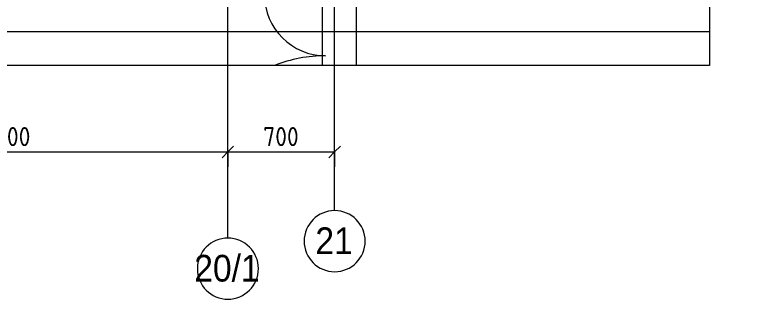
# Model space of a CAD drawing. Header units: millimetres. Extents: x 3991 to 282775, y -8553 to 29560.
# Drawn here: x 112366 to 117218, y 8745 to 10608 of the extents above; entities that cross this region are included whole.
import ezdxf

# ---------------------------------------------------------------- set-up
doc = ezdxf.new("R2010")
doc.units = ezdxf.units.MM
doc.linetypes.add('Осевая', pattern=[1587.5, 317.5, -238.125, 793.75, -238.125])
for name, color, linetype, lineweight in [('A-ANNO-DIMS', 7, 'Continuous', 9), ('A-ANNO-DIMS-50', 7, 'Continuous', 9), ('A-DETL-GENF', 7, 'Continuous', 9), ('A-DOOR', 7, 'Continuous', 9), ('A-DOOR-1', 7, 'Continuous', 15), ('I-WALL', 7, 'Continuous', 9), ('Оси', 7, 'Continuous', 9), ('Оси-1', 7, 'Continuous', 20), ('Оси-2', 7, 'Осевая', 9)]:
    doc.layers.add(name, color=color, linetype=linetype, lineweight=lineweight)
doc.styles.add('Arial', font='arial.ttf', dxfattribs={"width": 0.9, "height": 175})
doc.styles.add('ISOCPEUR', font='isocpeur.ttf', dxfattribs={"width": 0.9, "height": 125})
doc.dimstyles.new('ISO-2_5_0_9К_БОЛЬШОЙ', dxfattribs={"dimscale": 304.8, "dimtxt": 124.497647, "dimasz": 0.246063, "dimexe": 0.19685, "dimexo": 0.492126, "dimgap": 0, "dimtad": 1, "dimdec": 0, "dimrnd": 10, "dimzin": 0, "dimdsep": 46, "dimtxsty": 'ISOCPEUR', "dimblk1": 'OBLIQUE', "dimblk2": 'OBLIQUE', "dimsah": 1, "dimcen": 0.09, "dimdle": 0.19685, "dimazin": 0, "dimtfac": 1, "dimtdec": 4, "dimtix": 1, "dimtmove": 0, "dimatfit": 3, "dimfxl": 1, "dimtvp": 1, "dimtolj": 1, "dimtzin": 0, "dimarcsym": 2})

# ---------------------------------------------------------------- blocks, each defined once
blk = doc.blocks.new('Дверь_Витражная_остекление_ - ВВ-6 остекление-32274838-Фрагмент 1_9')
at = {"layer": 'A-DETL-GENF'}
for p, q in [((705, 420), (660, 420)), ((660, 420), (660, 20)), ((705, 420), (660, 420)), ((660, 420), (660, 20)), ((705, 420), (705, 20)), ((705, 20), (705, 420)), ((651, 340), (651, 100)), ((705, 340), (660, 340)), ((695, 340), (695, 100)), ((705, 100), (660, 100))]:
    blk.add_line(p, q, dxfattribs=at)
at = {"layer": 'A-DOOR'}
blk.add_line((655, 420), (655, 20), dxfattribs=at)
for centre, radius, start, end in [((655, 20), 400, 90, 180), ((-655, 20), 910, 360, 21.4986)]:
    blk.add_arc(centre, radius, start, end, dxfattribs=at)
at = {"layer": 'A-DOOR-1'}
for p, q in [((705, 20), (655, 20)), ((655, 20), (655, -20)), ((705, 17), (705, 20)), ((655, -20), (695, -20))]:
    blk.add_line(p, q, dxfattribs=at)
blk = doc.blocks.new('DET_L_Линия разрыва - М100-30652791-Фрагмент 1_9')
at = {"layer": 'A-DETL-GENF'}
for p, q in [((1744.8, 300), (1594.8, 0)), ((2044.8, -300), (1744.8, 300)), ((1594.8, 0), (0, 0)), ((2194.8, 0), (2044.8, -300)), ((3789.7, 0), (2194.8, 0))]:
    blk.add_line(p, q, dxfattribs=at)
blk = doc.blocks.new('DET_L_Линия разрыва - М100-30660222-Фрагмент 1_9')
at = {"layer": 'A-DETL-GENF'}
blk.add_line((0, 0), (8187.9, 0), dxfattribs=at)
blk = doc.blocks.new('Ось сетки - D8-29747960-Фрагмент 1_9')
at = {"layer": 'Оси-1'}
for start, end in [(360, 180), (180, 360)]:
    blk.add_arc((0, 0), 4, start, end, dxfattribs=at)
blk = doc.blocks.new('DIMBLOCK89-Фрагмент 1_9')
at = {"layer": 'A-ANNO-DIMS-50'}
for p, q in [((110862, 9612.6), (110862, 9769.6)), ((113762, 9612.6), (113762, 9769.6)), ((110862, 9709.6), (113762, 9709.6)), ((110862, 9709.6), (110862, 9612.6)), ((113762, 9709.6), (113762, 9612.6))]:
    blk.add_line(p, q, dxfattribs=at)
at = {"layer": 'A-ANNO-DIMS-50', "lineweight": 20}
for p, q in [((110862, 9709.6), (110824.5, 9672.1)), ((110862, 9709.6), (110899.5, 9747.1)), ((113762, 9709.6), (113724.5, 9672.1)), ((113762, 9709.6), (113799.5, 9747.1))]:
    blk.add_line(p, q, dxfattribs=at)
at = {"layer": 'A-ANNO-DIMS-50', "color": 0, "insert": (112154, 9872.9), "char_height": 125, "width": 379.239, "attachment_point": 1, "line_spacing_factor": 1.149209, "style": 'ISOCPEUR'}
blk.add_mtext('2900', dxfattribs=at)
blk = doc.blocks.new('_Oblique')
at = {"color": 0, "linetype": 'ByBlock', "lineweight": -2}
blk.add_line((-0.5, -0.5), (0.5, 0.5), dxfattribs=at)
blk = doc.blocks.new('DIMBLOCK90-Фрагмент 1_9')
at = {"layer": 'A-ANNO-DIMS-50'}
for p, q in [((113762, 9612.6), (113762, 9769.6)), ((114462, 9612.6), (114462, 9769.6)), ((113762, 9709.6), (114462, 9709.6)), ((113762, 9709.6), (113762, 9612.6)), ((114462, 9709.6), (114462, 9612.6))]:
    blk.add_line(p, q, dxfattribs=at)
at = {"layer": 'A-ANNO-DIMS-50', "lineweight": 20}
for p, q in [((113762, 9709.6), (113724.5, 9672.1)), ((113762, 9709.6), (113799.5, 9747.1)), ((114462, 9709.6), (114424.5, 9672.1)), ((114462, 9709.6), (114499.5, 9747.1))]:
    blk.add_line(p, q, dxfattribs=at)
at = {"layer": 'A-ANNO-DIMS-50', "color": 0, "insert": (113993.5, 9872.9), "char_height": 125, "width": 284.429, "attachment_point": 1, "line_spacing_factor": 1.149209, "style": 'ISOCPEUR'}
blk.add_mtext('700', dxfattribs=at)

msp = doc.modelspace()

# ---------------------------------------------------------------- linework, layer by layer
at = {"layer": 'I-WALL'}
for p, q in [((114382, 10275.8), (114382, 10830)), ((114602, 10830), (114602, 10275.8))]:
    msp.add_line(p, q, dxfattribs=at)
at = {"layer": 'Оси'}
for p, q in [((114462, 9325.5), (114462, 10575.5)), ((107804.8, 10500), (116918.3, 10500)), ((113762, 9145.5), (113762, 10395.5))]:
    msp.add_line(p, q, dxfattribs=at)
at = {"layer": 'Оси-2'}
for p, q in [((114462, 10575.5), (114462, 12995.5)), ((113762, 10395.5), (113762, 12815.5))]:
    msp.add_line(p, q, dxfattribs=at)

# ---------------------------------------------------------------- block references
at = {"layer": 'A-DETL-GENF'}
for name, rotation in [('DET_L_Линия разрыва - М100-30652791-Фрагмент 1_9', 89.99999999999991), ('DET_L_Линия разрыва - М100-30660222-Фрагмент 1_9', 180)]:
    msp.add_blockref(name, (116918.3, 10275.8), dxfattribs=dict(at, rotation=rotation))
at = {"layer": 'A-DOOR', "rotation": 89.99999999999959}
msp.add_blockref('Дверь_Витражная_остекление_ - ВВ-6 остекление-32274838-Фрагмент 1_9', (114422, 10085), dxfattribs=at)
at = {"layer": 'Оси-1', "xscale": 49.99999999999998, "yscale": 49.99999999999998, "zscale": 49.99999999999998}
for p in [(114462, 9125.5), (113762, 8945.5)]:
    msp.add_blockref('Ось сетки - D8-29747960-Фрагмент 1_9', p, dxfattribs=at)

# ---------------------------------------------------------------- texts
at = {"layer": 'Оси', "char_height": 175, "attachment_point": 1, "style": 'Arial'}
for s, insert, width in [('21', (114335.7, 9215.8), 303.038), ('20/1', (113541.9, 9035.8), 530.316)]:
    msp.add_mtext(s, dxfattribs=dict(at, insert=insert, width=width))

# ---------------------------------------------------------------- dimensions: what is measured, and where the dimension line sits
at = {"layer": 'A-ANNO-DIMS'}
for base, p1, p2, override, picture, middle in [((113762, 9709.6), (110862, 9762.6), (113762, 9762.6), {"dimpost": '<>', "dimfxl": 2900}, 'DIMBLOCK89-Фрагмент 1_9', (112312, 9772.1)), ((114462, 9709.6), (113762, 9762.6), (114462, 9762.6), {"dimpost": '<>', "dimfxl": 700}, 'DIMBLOCK90-Фрагмент 1_9', (114112, 9772.1))]:
    dim = msp.add_linear_dim(base=base, p1=p1, p2=p2, dimstyle='ISO-2_5_0_9К_БОЛЬШОЙ', override=override, dxfattribs=at)
    dim.commit()
    dim.dimension.update_dxf_attribs({"geometry": picture, "text_midpoint": middle})

doc.saveas('drawing.dxf')
